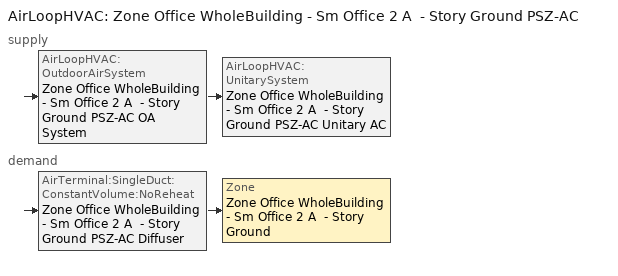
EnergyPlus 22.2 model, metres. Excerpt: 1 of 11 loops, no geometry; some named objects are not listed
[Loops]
AirLoopHVAC 'Zone Office WholeBuilding - Sm Office 2 A  - Story Ground PSZ-AC'
 supply: AirLoopHVAC:OutdoorAirSystem 'Zone Office WholeBuilding - Sm Office 2 A  - Story Ground PSZ-AC OA System' > AirLoopHVAC:UnitarySystem 'Zone Office WholeBuilding - Sm Office 2 A  - Story Ground PSZ-AC Unitary AC'
 demand: AirTerminal:SingleDuct:ConstantVolume:NoReheat 'Zone Office WholeBuilding - Sm Office 2 A  - Story Ground PSZ-AC Diffuser' > Zone 'Zone Office WholeBuilding - Sm Office 2 A  - Story Ground'
[SizingPeriod:DesignDay] Day of Month=21; Day Type=SummerDesignDay; Dry-Bulb Temperature Range Modifier Type=DefaultMultipliers; Humidity Condition Type=Wetbulb; Barometric Pressure {Pa}=100917; Wind Speed {m/s}=5; Wind Direction {deg}=320; Rain Indicator=No; Snow Indicator=No; Daylight Saving Time Indicator=No; Solar Model Indicator=ASHRAETau; Begin Environment Reset Mode=FullResetAtBeginEnvironment
Name | Month | Maximum Dry-Bulb Temperature {C} | Daily Dry-Bulb Temperature Range {deltaC} | Wetbulb or DewPoint at Maximum Dry-Bulb {C} | ASHRAE Clear Sky Optical Depth for Beam Irradiance (taub) | ASHRAE Clear Sky Optical Depth for Diffuse Irradiance (taud)
Kodiak April .4% Condns WB=>MCDB | 4 | 11.4 | 5.4 | 8 | 0.323 | 2.439
Kodiak August .4% Condns DB=>MCWB | 8 | 22.6 | 6.3 | 16 | 0.322 | 2.497
Kodiak August .4% Condns WB=>MCDB | 8 | 21.4 | 6.3 | 16.9 | 0.322 | 2.497
Kodiak December .4% Condns DB=>MCWB | 12 | 6.9 | 5.1 | 5.6 | 0.359 | 2.403
Kodiak December .4% Condns WB=>MCDB | 12 | 6.5 | 5.1 | 6.2 | 0.359 | 2.403
Kodiak February .4% Condns DB=>MCWB | 2 | 6.9 | 4.9 | 4.6 | 0.336 | 2.429
Kodiak February .4% Condns WB=>MCDB | 2 | 6.1 | 4.9 | 5.5 | 0.336 | 2.429
Kodiak January .4% Condns DB=>MCWB | 1 | 6.8 | 4.7 | 4 | 0.326 | 2.48
Kodiak January .4% Condns WB=>MCDB | 1 | 5.7 | 4.7 | 5.5 | 0.326 | 2.48
Kodiak July .4% Condns DB=>MCWB | 7 | 24.2 | 5.5 | 16.2 | 0.316 | 2.499
Kodiak July .4% Condns WB=>MCDB | 7 | 22.8 | 5.5 | 16.6 | 0.316 | 2.499
Kodiak June .4% Condns DB=>MCWB | 6 | 22.3 | 5.4 | 13.8 | 0.317 | 2.453
Kodiak June .4% Condns WB=>MCDB | 6 | 20.3 | 5.4 | 14.7 | 0.317 | 2.453
Kodiak March .4% Condns DB=>MCWB | 3 | 8.3 | 5.5 | 3.9 | 0.337 | 2.384
Kodiak March .4% Condns WB=>MCDB | 3 | 6.3 | 5.5 | 5.2 | 0.337 | 2.384
Kodiak May .4% Condns DB=>MCWB | 5 | 18.8 | 5.9 | 10.5 | 0.314 | 2.447
Kodiak May .4% Condns WB=>MCDB | 5 | 17 | 5.9 | 11.2 | 0.314 | 2.447
Kodiak November .4% Condns DB=>MCWB | 11 | 9.4 | 5.3 | 7.3 | 0.358 | 2.388
Kodiak November .4% Condns WB=>MCDB | 11 | 8.7 | 5.3 | 8.2 | 0.358 | 2.388
Kodiak October .4% Condns DB=>MCWB | 10 | 12.6 | 6.2 | 9.4 | 0.34 | 2.431
Kodiak October .4% Condns WB=>MCDB | 10 | 11.3 | 6.2 | 10.7 | 0.34 | 2.431
Kodiak September .4% Condns DB=>MCWB | 9 | 18 | 6.4 | 12.5 | 0.333 | 2.489
Kodiak September .4% Condns WB=>MCDB | 9 | 16.2 | 6.4 | 13.8 | 0.333 | 2.489
[ZoneControl:Thermostat]
Zone Office WholeBuilding - Sm Office 2 A  - Story Ground Thermostat: Zone or ZoneList=Zone Office WholeBuilding - Sm Office 2 A  - Story Ground; Control Type Schedule=Zone Office WholeBuilding - Sm Office 2 A  - Story Ground Thermostat Schedule; Control 1=Office WholeBuilding - Sm Office 2 - 90.1-2004 Thermostat; Temperature Difference Between Cutout And Setpoint {deltaC}=0
[ThermostatSetpoint:DualSetpoint]
Office WholeBuilding - Sm Office 2 - 90.1-2004 Thermostat: Heating Setpoint Temperature Schedule=OfficeSmall HTGSETP_SCH_NO_OPTIMUM; Cooling Setpoint Temperature Schedule=OfficeSmall CLGSETP_SCH_NO_OPTIMUM
[AirTerminal:SingleDuct:ConstantVolume:NoReheat]
Zone Office WholeBuilding - Sm Office 2 A  - Story Ground PSZ-AC Diffuser: Availability Schedule=Always On Discrete; Maximum Air Flow Rate {m3/s}=AutoSize
[Zone equipment]
Zone Office WholeBuilding - Sm Office 2 A  - Story Ground: Zone Office WholeBuilding - Sm Office 2 A  - Story Ground PSZ-AC Diffuser
[Sizing:Zone]
Zone Office WholeBuilding - Sm Office 2 A  - Story Ground: Zone Cooling Design Supply Air Temperature Input Method=SupplyAirTemperature; Zone Cooling Design Supply Air Temperature {C}=12.7778; Zone Cooling Design Supply Air Temperature Difference {deltaC}=11.11; Zone Heating Design Supply Air Temperature Input Method=SupplyAirTemperature; Zone Heating Design Supply Air Temperature {C}=50; Zone Heating Design Supply Air Temperature Difference {deltaC}=11.11; Zone Cooling Design Supply Air Humidity Ratio {kgWater/kgDryAir}=0.0085; Zone Heating Design Supply Air Humidity Ratio {kgWater/kgDryAir}=0.008; Design Specification Outdoor Air Object=Zone Office WholeBuilding - Sm Office 2 A  - Story Ground DSOA Space List; Cooling Design Air Flow Method=DesignDay; Cooling Design Air Flow Rate {m3/s}=0; Cooling Minimum Air Flow per Zone Floor Area {m3/s-m2}=0.000762; Cooling Minimum Air Flow {m3/s}=0; Cooling Minimum Air Flow Fraction=0; Heating Design Air Flow Method=DesignDay; Heating Design Air Flow Rate {m3/s}=0; Heating Maximum Air Flow per Zone Floor Area {m3/s-m2}=0.002032; Heating Maximum Air Flow {m3/s}=0.141576; Heating Maximum Air Flow Fraction=0.3; Account for Dedicated Outdoor Air System=No; Zone Load Sizing Method=Sensible Load Only No Latent Load; Zone Latent Cooling Design Supply Air Humidity Ratio Input Method=HumidityRatioDifference; Zone Cooling Design Supply Air Humidity Ratio Difference {kgWater/kgDryAir}=0.005; Zone Latent Heating Design Supply Air Humidity Ratio Input Method=HumidityRatioDifference; Zone Humidification Design Supply Air Humidity Ratio Difference {kgWater/kgDryAir}=0.005
[Controller:MechanicalVentilation]
Controller Mechanical Ventilation 1: Availability Schedule=Always On Discrete; Demand Controlled Ventilation=No; System Outdoor Air Method=ZoneSum; Zone or ZoneList Name 1=Zone Office WholeBuilding - Sm Office 2 A  - Story Ground; Design Specification Outdoor Air Object Name 1=Office WholeBuilding - Sm Office 2 Ventilation
[DesignSpecification:OutdoorAir]
Office WholeBuilding - Sm Office 2 Ventilation: Outdoor Air Method=Sum; Outdoor Air Flow per Person {m3/s-person}=0; Outdoor Air Flow per Zone Floor Area {m3/s-m2}=0.000508; Outdoor Air Flow per Zone {m3/s}=0; Outdoor Air Flow Air Changes per Hour {1/hr}=0
[DesignSpecification:OutdoorAir:SpaceList]
Zone Office WholeBuilding - Sm Office 2 A  - Story Ground DSOA Space List: Space Name 1=Office WholeBuilding - Sm Office 2 A  - Story Ground; Space Design Specification Outdoor Air Object Name 1=Office WholeBuilding - Sm Office 2 Ventilation
[AirLoopHVAC]
Zone Office WholeBuilding - Sm Office 2 A  - Story Ground PSZ-AC: Design Supply Air Flow Rate {m3/s}=AutoSize; Design Return Air Flow Fraction of Supply Air Flow=1
[Sizing:System]
Zone Office WholeBuilding - Sm Office 2 A  - Story Ground PSZ-AC: Type of Load to Size On=Sensible; Design Outdoor Air Flow Rate {m3/s}=Autosize; Central Heating Maximum System Air Flow Ratio=1; Preheat Design Temperature {C}=7.22222; Preheat Design Humidity Ratio {kgWater/kgDryAir}=0.008; Precool Design Temperature {C}=12.7778; Precool Design Humidity Ratio {kgWater/kgDryAir}=0.008; Central Cooling Design Supply Air Temperature {C}=12.7778; Central Heating Design Supply Air Temperature {C}=50; Type of Zone Sum to Use=Coincident; 100% Outdoor Air in Cooling=No; 100% Outdoor Air in Heating=No; Central Cooling Design Supply Air Humidity Ratio {kgWater/kgDryAir}=0.0085; Central Heating Design Supply Air Humidity Ratio {kgWater/kgDryAir}=0.008; Cooling Supply Air Flow Rate Method=DesignDay; Cooling Supply Air Flow Rate {m3/s}=0; Cooling Supply Air Flow Rate Per Floor Area {m3/s-m2}=0.00996765; Cooling Fraction of Autosized Cooling Supply Air Flow Rate=1; Cooling Supply Air Flow Rate Per Unit Cooling Capacity {m3/s-W}=3.94755e-05; Heating Supply Air Flow Rate Method=DesignDay; Heating Supply Air Flow Rate {m3/s}=0; Heating Supply Air Flow Rate Per Floor Area {m3/s-m2}=0.00996765; Heating Fraction of Autosized Heating Supply Air Flow Rate=1; Heating Fraction of Autosized Cooling Supply Air Flow Rate=1; Heating Supply Air Flow Rate Per Unit Heating Capacity {m3/s-W}=3.15882e-05; System Outdoor Air Method=ZoneSum; Zone Maximum Outdoor Air Fraction=1; Cooling Design Capacity Method=CoolingDesignCapacity; Cooling Design Capacity {W}=Autosize; Cooling Design Capacity Per Floor Area {W/m2}=234.7; Fraction of Autosized Cooling Design Capacity=1; Heating Design Capacity Method=HeatingDesignCapacity; Heating Design Capacity {W}=Autosize; Heating Design Capacity Per Floor Area {W/m2}=157; Fraction of Autosized Heating Design Capacity=1; Central Cooling Capacity Control Method=OnOff; Occupant Diversity=Autosize
[Controller:OutdoorAir]
Zone Office WholeBuilding - Sm Office 2 A  - Story Ground PSZ-AC OA System Controller: Minimum Outdoor Air Flow Rate {m3/s}=Autosize; Maximum Outdoor Air Flow Rate {m3/s}=Autosize; Economizer Control Type=NoEconomizer; Economizer Control Action Type=ModulateFlow; Economizer Maximum Limit Dry-Bulb Temperature {C}=28; Economizer Maximum Limit Enthalpy {J/kg}=64000; Lockout Type=LockoutWithCompressor; Minimum Limit Type=FixedMinimum; Minimum Outdoor Air Schedule=Always On Discrete; Maximum Fraction of Outdoor Air Schedule=ZoneOfficeWholeBuildingSmOffice2AStoryGroundPSZACmaxOASch; Mechanical Ventilation Controller=Controller Mechanical Ventilation 1; High Humidity Control=No; Control High Indoor Humidity Based on Outdoor Humidity Ratio=Yes; Heat Recovery Bypass Control Type=BypassWhenWithinEconomizerLimits
[SetpointManager:MixedAir]
Zone Office WholeBuilding - Sm Office 2 A  - Story Ground PSZ-AC Mixed Air Node OS Default SPM: Control Variable=Temperature; Setpoint Node or NodeList=Zone Office WholeBuilding - Sm Office 2 A  - Story Ground PSZ-AC Mixed Air Node
[AirLoopHVAC:UnitarySystem]
Zone Office WholeBuilding - Sm Office 2 A  - Story Ground PSZ-AC Unitary AC: Control Type=Load; Controlling Zone or Thermostat Location=Zone Office WholeBuilding - Sm Office 2 A  - Story Ground; Dehumidification Control Type=None; Availability Schedule=Outage Availability Schedule; Supply Fan=Zone Office WholeBuilding - Sm Office 2 A  - Story Ground PSZ-AC Fan; Fan Placement=DrawThrough; Supply Air Fan Operating Mode Schedule=Zone Office WholeBuilding - Sm Office 2 A  - Story Ground PSZ-AC Occ Sch; Heating Coil=Zone Office WholeBuilding - Sm Office 2 A  - Story Ground PSZ-AC Gas Htg Coil 50kBtu/hr 0.8 Thermal Eff; DX Heating Coil Sizing Ratio=1; Cooling Coil=Zone Office WholeBuilding - Sm Office 2 A  - Story Ground PSZ-AC 1spd DX AC Clg Coil 22kBtu/hr 9.7SEER; Use DOAS DX Cooling Coil=No; Minimum Supply Air Temperature {C}=2; Latent Load Control=SensibleOnlyLoadControl; Supplemental Heating Coil=Zone Office WholeBuilding - Sm Office 2 A  - Story Ground PSZ-AC No Heat; Cooling Supply Air Flow Rate {m3/s}=Autosize; Heating Supply Air Flow Rate {m3/s}=Autosize; No Load Supply Air Flow Rate {m3/s}=Autosize; Maximum Supply Air Temperature {C}=80; Maximum Outdoor Dry-Bulb Temperature for Supplemental Heater Operation {C}=21; Maximum Cycling Rate {cycles/hr}=2.5; Heat Pump Time Constant {s}=60; Fraction of On-Cycle Power Use=0.01; Heat Pump Fan Delay Time {s}=60; Ancillary On-Cycle Electric Power {W}=0; Ancillary Off-Cycle Electric Power {W}=0
[Fan:OnOff]
Zone Office WholeBuilding - Sm Office 2 A  - Story Ground PSZ-AC Fan: Availability Schedule=Always On Discrete; Fan Total Efficiency=0.53625; Pressure Rise {Pa}=622.722; Maximum Flow Rate {m3/s}=Autosize; Motor Efficiency=0.825; Motor In Airstream Fraction=1; Fan Power Ratio Function of Speed Ratio Curve=Fan On Off Power Curve; Fan Efficiency Ratio Function of Speed Ratio Curve=Fan On Off Efficiency Curve
[Coil:Heating:Fuel]
Zone Office WholeBuilding - Sm Office 2 A  - Story Ground PSZ-AC Gas Htg Coil 50kBtu/hr 0.8 Thermal Eff: Availability Schedule=Always On Discrete; Fuel Type=NaturalGas; Burner Efficiency=0.8; Nominal Capacity {W}=AutoSize; Parasitic Electric Load {W}=0; Parasitic Fuel Load {W}=0
[Coil:Cooling:DX:SingleSpeed]
Zone Office WholeBuilding - Sm Office 2 A  - Story Ground PSZ-AC 1spd DX AC Clg Coil 22kBtu/hr 9.7SEER: Availability Schedule=Always On Discrete; Gross Rated Total Cooling Capacity {W}=Autosize; Gross Rated Sensible Heat Ratio=Autosize; Gross Rated Cooling COP {W/W}=3.14722; Rated Air Flow Rate {m3/s}=Autosize; Rated Evaporator Fan Power Per Volume Flow Rate 2017 {W/(m3/s)}=773.3; Rated Evaporator Fan Power Per Volume Flow Rate 2023 {W/(m3/s)}=934.4; Total Cooling Capacity Function of Temperature Curve=CoilClgDXQRatio_fTwbToadbSI; Total Cooling Capacity Function of Flow Fraction Curve=CoilClgDXSnglQRatio_fCFMRatio; Energy Input Ratio Function of Temperature Curve=CoilClgDXEIRRatio_fTwbToadbSI; Energy Input Ratio Function of Flow Fraction Curve=CoilClgDXSnglEIRRatio_fCFMRatio; Part Load Fraction Correlation Curve=CoilClgDXEIRRatio_fQFrac; Minimum Outdoor Dry-Bulb Temperature for Compressor Operation {C}=-25; Nominal Time for Condensate Removal to Begin {s}=0; Ratio of Initial Moisture Evaporation Rate and Steady State Latent Capacity=0; Maximum Cycling Rate {cycles/hr}=0; Latent Capacity Time Constant {s}=0; Condenser Type=AirCooled; Evaporative Condenser Effectiveness=0.9; Evaporative Condenser Air Flow Rate {m3/s}=Autosize; Evaporative Condenser Pump Rated Power Consumption {W}=Autosize; Crankcase Heater Capacity {W}=0; Maximum Outdoor Dry-Bulb Temperature for Crankcase Heater Operation {C}=10; Basin Heater Capacity {W/K}=0; Basin Heater Setpoint Temperature {C}=2
[Coil:Heating:Electric]
Zone Office WholeBuilding - Sm Office 2 A  - Story Ground PSZ-AC No Heat: Availability Schedule=Always Off Discrete; Efficiency=1; Nominal Capacity {W}=0
[SetpointManager:SingleZone:Reheat]
Zone Office WholeBuilding - Sm Office 2 A  - Story Ground Setpoint Manager SZ Reheat: Control Variable=Temperature; Minimum Supply Air Temperature {C}=12.7778; Maximum Supply Air Temperature {C}=50; Control Zone=Zone Office WholeBuilding - Sm Office 2 A  - Story Ground; Setpoint Node or NodeList=Zone Office WholeBuilding - Sm Office 2 A  - Story Ground PSZ-AC Supply Outlet Node
[Schedule:Day:Interval]
OfficeSmall HTGSETP_SCH_NO_OPTIMUM Default; autogen OfficeSmall HTGSETP_SCH_NO_OPTIMUM 0_day_sch: Average, 06:00, 18.3368, 19:00, 18.3368, 24:00, 18.3368
Schedule Day 32: No, 01:00, 3.0562, 02:00, 6.11233, 03:00, 9.16845, 04:00, 12.2246, 05:00, 15.2807, 06:00, 0, 07:00, 0, 08:00, 0, 09:00, 0, 10:00, 18.3368, 11:00, 18.3368, 12:00, 18.3368, 13:00, 18.3368, 14:00, 18.3368, 15:00, 18.3368, 16:00, 18.3368, 17:00, 18.3368, 18:00, 18.3368, 19:00, 18.3368, 20:00, 18.3368, 21:00, 18.3368, 22:00, 18.3368, 23:00, 18.3368, 24:00, 18.3368
OfficeSmall HTGSETP_SCH_NO_OPTIMUM Summer Design Day: No, 24:00, 15.56
OfficeSmall HTGSETP_SCH_NO_OPTIMUM Winter Design Day: No, 24:00, 21.11
OfficeSmall CLGSETP_SCH_NO_OPTIMUM Default: Average, 04:30, 67.0076, 24:00, 67.8835
Schedule Day 18: No, 01:00, 14.8909, 02:00, 29.7814, 03:00, 44.6719, 04:00, 59.5624, 05:00, 67.0301, 06:00, 0, 07:00, 0, 08:00, 0, 09:00, 0, 10:00, 67.2546, 11:00, 67.2996, 12:00, 67.3445, 13:00, 67.3894, 14:00, 67.4343, 15:00, 67.4792, 16:00, 67.5242, 17:00, 67.5691, 18:00, 67.614, 19:00, 67.6589, 20:00, 67.7038, 21:00, 67.7487, 22:00, 67.7937, 23:00, 67.8386, 24:00, 67.8835
OfficeSmall CLGSETP_SCH_NO_OPTIMUM Summer Design Day: No, 24:00, 23.89
OfficeSmall CLGSETP_SCH_NO_OPTIMUM Winter Design Day: No, 24:00, 29.44
Schedule Day 11: No, 01:00, 0.7, 02:00, 0.7, 03:00, 0.7, 04:00, 0.7, 05:00, 0.7, 06:00, 0, 07:00, 0, 08:00, 0, 09:00, 0, 10:00, 0.7, 11:00, 0.7, 12:00, 0.7, 13:00, 0.7, 14:00, 0.7, 15:00, 0.7, 16:00, 0.7, 17:00, 0.7, 18:00, 0.7, 19:00, 0.7, 20:00, 0.7, 21:00, 0.7, 22:00, 0.7, 23:00, 0.7, 24:00, 0.7
Schedule Day 19: No, 01:00, 1, 02:00, 1, 03:00, 1, 04:00, 1, 05:00, 1, 06:00, 0, 07:00, 0, 08:00, 0, 09:00, 0, 10:00, 1, 11:00, 1, 12:00, 1, 13:00, 1, 14:00, 1, 15:00, 1, 16:00, 1, 17:00, 1, 18:00, 1, 19:00, 1, 20:00, 1, 21:00, 1, 22:00, 1, 23:00, 1, 24:00, 1
Zone Office WholeBuilding - Sm Office 2 A  - Story Ground PSZ-AC Occ Sch Default; Zone Office WholeBuilding - Sm Office 2 A  - Story Ground PSZ-AC Occ Sch Summer Design Day; Zone Office WholeBuilding - Sm Office 2 A  - Story Ground PSZ-AC Occ Sch Sunday; Zone Office WholeBuilding - Sm Office 2 A  - Story Ground PSZ-AC Occ Sch Winter Design Day: No, 24:00, 1
ZoneOfficeWholeBuildingSmOffice2AStoryGroundPSZACmaxOASchDefault: No, 24:00, 0.7
[Schedule:Week:Daily]
OfficeSmall HTGSETP_SCH_NO_OPTIMUM Week Rule - Jan1-Jan7; OfficeSmall HTGSETP_SCH_NO_OPTIMUM Week Rule - Jan15-Mar4: OfficeSmall HTGSETP_SCH_NO_OPTIMUM Default, autogen OfficeSmall HTGSETP_SCH_NO_OPTIMUM 0_day_sch, OfficeSmall HTGSETP_SCH_NO_OPTIMUM Default, OfficeSmall HTGSETP_SCH_NO_OPTIMUM Default, OfficeSmall HTGSETP_SCH_NO_OPTIMUM Default, OfficeSmall HTGSETP_SCH_NO_OPTIMUM Default, OfficeSmall HTGSETP_SCH_NO_OPTIMUM Default, OfficeSmall HTGSETP_SCH_NO_OPTIMUM Default, OfficeSmall HTGSETP_SCH_NO_OPTIMUM Summer Design Day, OfficeSmall HTGSETP_SCH_NO_OPTIMUM Winter Design Day, OfficeSmall HTGSETP_SCH_NO_OPTIMUM Default, OfficeSmall HTGSETP_SCH_NO_OPTIMUM Default
OfficeSmall HTGSETP_SCH_NO_OPTIMUM Week Rule - Jan8-Jan14: OfficeSmall HTGSETP_SCH_NO_OPTIMUM Default, Schedule Day 32, OfficeSmall HTGSETP_SCH_NO_OPTIMUM Default, OfficeSmall HTGSETP_SCH_NO_OPTIMUM Default, OfficeSmall HTGSETP_SCH_NO_OPTIMUM Default, OfficeSmall HTGSETP_SCH_NO_OPTIMUM Default, OfficeSmall HTGSETP_SCH_NO_OPTIMUM Default, OfficeSmall HTGSETP_SCH_NO_OPTIMUM Default, OfficeSmall HTGSETP_SCH_NO_OPTIMUM Summer Design Day, OfficeSmall HTGSETP_SCH_NO_OPTIMUM Winter Design Day, OfficeSmall HTGSETP_SCH_NO_OPTIMUM Default, OfficeSmall HTGSETP_SCH_NO_OPTIMUM Default
OfficeSmall HTGSETP_SCH_NO_OPTIMUM Week Rule - Mar5-Dec31: autogen OfficeSmall HTGSETP_SCH_NO_OPTIMUM 0_day_sch, OfficeSmall HTGSETP_SCH_NO_OPTIMUM Default, OfficeSmall HTGSETP_SCH_NO_OPTIMUM Default, OfficeSmall HTGSETP_SCH_NO_OPTIMUM Default, OfficeSmall HTGSETP_SCH_NO_OPTIMUM Default, OfficeSmall HTGSETP_SCH_NO_OPTIMUM Default, OfficeSmall HTGSETP_SCH_NO_OPTIMUM Default, OfficeSmall HTGSETP_SCH_NO_OPTIMUM Default, OfficeSmall HTGSETP_SCH_NO_OPTIMUM Summer Design Day, OfficeSmall HTGSETP_SCH_NO_OPTIMUM Winter Design Day, OfficeSmall HTGSETP_SCH_NO_OPTIMUM Default, OfficeSmall HTGSETP_SCH_NO_OPTIMUM Default
OfficeSmall CLGSETP_SCH_NO_OPTIMUM Week Rule - Jan1-Jan7; OfficeSmall CLGSETP_SCH_NO_OPTIMUM Week Rule - Jan15-Dec31: OfficeSmall CLGSETP_SCH_NO_OPTIMUM Default, OfficeSmall CLGSETP_SCH_NO_OPTIMUM Default, OfficeSmall CLGSETP_SCH_NO_OPTIMUM Default, OfficeSmall CLGSETP_SCH_NO_OPTIMUM Default, OfficeSmall CLGSETP_SCH_NO_OPTIMUM Default, OfficeSmall CLGSETP_SCH_NO_OPTIMUM Default, OfficeSmall CLGSETP_SCH_NO_OPTIMUM Default, OfficeSmall CLGSETP_SCH_NO_OPTIMUM Default, OfficeSmall CLGSETP_SCH_NO_OPTIMUM Summer Design Day, OfficeSmall CLGSETP_SCH_NO_OPTIMUM Winter Design Day, OfficeSmall CLGSETP_SCH_NO_OPTIMUM Default, OfficeSmall CLGSETP_SCH_NO_OPTIMUM Default
OfficeSmall CLGSETP_SCH_NO_OPTIMUM Week Rule - Jan8-Jan14: OfficeSmall CLGSETP_SCH_NO_OPTIMUM Default, Schedule Day 18, OfficeSmall CLGSETP_SCH_NO_OPTIMUM Default, OfficeSmall CLGSETP_SCH_NO_OPTIMUM Default, OfficeSmall CLGSETP_SCH_NO_OPTIMUM Default, OfficeSmall CLGSETP_SCH_NO_OPTIMUM Default, OfficeSmall CLGSETP_SCH_NO_OPTIMUM Default, OfficeSmall CLGSETP_SCH_NO_OPTIMUM Default, OfficeSmall CLGSETP_SCH_NO_OPTIMUM Summer Design Day, OfficeSmall CLGSETP_SCH_NO_OPTIMUM Winter Design Day, OfficeSmall CLGSETP_SCH_NO_OPTIMUM Default, OfficeSmall CLGSETP_SCH_NO_OPTIMUM Default
Zone Office WholeBuilding - Sm Office 2 A  - Story Ground PSZ-AC Occ Sch Week Rule - Jan1-Jan7; Zone Office WholeBuilding - Sm Office 2 A  - Story Ground PSZ-AC Occ Sch Week Rule - Jan15-Dec31: Zone Office WholeBuilding - Sm Office 2 A  - Story Ground PSZ-AC Occ Sch Sunday, Zone Office WholeBuilding - Sm Office 2 A  - Story Ground PSZ-AC Occ Sch Sunday, Zone Office WholeBuilding - Sm Office 2 A  - Story Ground PSZ-AC Occ Sch Sunday, Zone Office WholeBuilding - Sm Office 2 A  - Story Ground PSZ-AC Occ Sch Sunday, Zone Office WholeBuilding - Sm Office 2 A  - Story Ground PSZ-AC Occ Sch Default, Zone Office WholeBuilding - Sm Office 2 A  - Story Ground PSZ-AC Occ Sch Sunday, Zone Office WholeBuilding - Sm Office 2 A  - Story Ground PSZ-AC Occ Sch Sunday, Zone Office WholeBuilding - Sm Office 2 A  - Story Ground PSZ-AC Occ Sch Default, Zone Office WholeBuilding - Sm Office 2 A  - Story Ground PSZ-AC Occ Sch Summer Design Day, Zone Office WholeBuilding - Sm Office 2 A  - Story Ground PSZ-AC Occ Sch Winter Design Day, Zone Office WholeBuilding - Sm Office 2 A  - Story Ground PSZ-AC Occ Sch Default, Zone Office WholeBuilding - Sm Office 2 A  - Story Ground PSZ-AC Occ Sch Default
Zone Office WholeBuilding - Sm Office 2 A  - Story Ground PSZ-AC Occ Sch Week Rule - Jan8-Jan14: Zone Office WholeBuilding - Sm Office 2 A  - Story Ground PSZ-AC Occ Sch Sunday, Schedule Day 19, Zone Office WholeBuilding - Sm Office 2 A  - Story Ground PSZ-AC Occ Sch Sunday, Zone Office WholeBuilding - Sm Office 2 A  - Story Ground PSZ-AC Occ Sch Sunday, Zone Office WholeBuilding - Sm Office 2 A  - Story Ground PSZ-AC Occ Sch Default, Zone Office WholeBuilding - Sm Office 2 A  - Story Ground PSZ-AC Occ Sch Sunday, Zone Office WholeBuilding - Sm Office 2 A  - Story Ground PSZ-AC Occ Sch Sunday, Zone Office WholeBuilding - Sm Office 2 A  - Story Ground PSZ-AC Occ Sch Default, Zone Office WholeBuilding - Sm Office 2 A  - Story Ground PSZ-AC Occ Sch Summer Design Day, Zone Office WholeBuilding - Sm Office 2 A  - Story Ground PSZ-AC Occ Sch Winter Design Day, Zone Office WholeBuilding - Sm Office 2 A  - Story Ground PSZ-AC Occ Sch Default, Zone Office WholeBuilding - Sm Office 2 A  - Story Ground PSZ-AC Occ Sch Default
ZoneOfficeWholeBuildingSmOffice2AStoryGroundPSZACmaxOASch Week Rule - Jan1-Jan7; ZoneOfficeWholeBuildingSmOffice2AStoryGroundPSZACmaxOASch Week Rule - Jan15-Dec31: ZoneOfficeWholeBuildingSmOffice2AStoryGroundPSZACmaxOASchDefault, ZoneOfficeWholeBuildingSmOffice2AStoryGroundPSZACmaxOASchDefault, ZoneOfficeWholeBuildingSmOffice2AStoryGroundPSZACmaxOASchDefault, ZoneOfficeWholeBuildingSmOffice2AStoryGroundPSZACmaxOASchDefault, ZoneOfficeWholeBuildingSmOffice2AStoryGroundPSZACmaxOASchDefault, ZoneOfficeWholeBuildingSmOffice2AStoryGroundPSZACmaxOASchDefault, ZoneOfficeWholeBuildingSmOffice2AStoryGroundPSZACmaxOASchDefault, ZoneOfficeWholeBuildingSmOffice2AStoryGroundPSZACmaxOASchDefault, ZoneOfficeWholeBuildingSmOffice2AStoryGroundPSZACmaxOASchDefault, ZoneOfficeWholeBuildingSmOffice2AStoryGroundPSZACmaxOASchDefault, ZoneOfficeWholeBuildingSmOffice2AStoryGroundPSZACmaxOASchDefault, ZoneOfficeWholeBuildingSmOffice2AStoryGroundPSZACmaxOASchDefault
ZoneOfficeWholeBuildingSmOffice2AStoryGroundPSZACmaxOASch Week Rule - Jan8-Jan14: ZoneOfficeWholeBuildingSmOffice2AStoryGroundPSZACmaxOASchDefault, Schedule Day 11, ZoneOfficeWholeBuildingSmOffice2AStoryGroundPSZACmaxOASchDefault, ZoneOfficeWholeBuildingSmOffice2AStoryGroundPSZACmaxOASchDefault, ZoneOfficeWholeBuildingSmOffice2AStoryGroundPSZACmaxOASchDefault, ZoneOfficeWholeBuildingSmOffice2AStoryGroundPSZACmaxOASchDefault, ZoneOfficeWholeBuildingSmOffice2AStoryGroundPSZACmaxOASchDefault, ZoneOfficeWholeBuildingSmOffice2AStoryGroundPSZACmaxOASchDefault, ZoneOfficeWholeBuildingSmOffice2AStoryGroundPSZACmaxOASchDefault, ZoneOfficeWholeBuildingSmOffice2AStoryGroundPSZACmaxOASchDefault, ZoneOfficeWholeBuildingSmOffice2AStoryGroundPSZACmaxOASchDefault, ZoneOfficeWholeBuildingSmOffice2AStoryGroundPSZACmaxOASchDefault
[Schedule:Year]
OfficeSmall HTGSETP_SCH_NO_OPTIMUM: OfficeSmall HTGSETP_SCH_NO_OPTIMUM Week Rule - Jan1-Jan7, 1, 1, 1, 7, OfficeSmall HTGSETP_SCH_NO_OPTIMUM Week Rule - Jan8-Jan14, 1, 8, 1, 14, OfficeSmall HTGSETP_SCH_NO_OPTIMUM Week Rule - Jan15-Mar4, 1, 15, 3, 4, OfficeSmall HTGSETP_SCH_NO_OPTIMUM Week Rule - Mar5-Dec31, 3, 5, 12, 31
OfficeSmall CLGSETP_SCH_NO_OPTIMUM: OfficeSmall CLGSETP_SCH_NO_OPTIMUM Week Rule - Jan1-Jan7, 1, 1, 1, 7, OfficeSmall CLGSETP_SCH_NO_OPTIMUM Week Rule - Jan8-Jan14, 1, 8, 1, 14, OfficeSmall CLGSETP_SCH_NO_OPTIMUM Week Rule - Jan15-Dec31, 1, 15, 12, 31
Zone Office WholeBuilding - Sm Office 2 A  - Story Ground PSZ-AC Occ Sch: Zone Office WholeBuilding - Sm Office 2 A  - Story Ground PSZ-AC Occ Sch Week Rule - Jan1-Jan7, 1, 1, 1, 7, Zone Office WholeBuilding - Sm Office 2 A  - Story Ground PSZ-AC Occ Sch Week Rule - Jan8-Jan14, 1, 8, 1, 14, Zone Office WholeBuilding - Sm Office 2 A  - Story Ground PSZ-AC Occ Sch Week Rule - Jan15-Dec31, 1, 15, 12, 31
ZoneOfficeWholeBuildingSmOffice2AStoryGroundPSZACmaxOASch: ZoneOfficeWholeBuildingSmOffice2AStoryGroundPSZACmaxOASch Week Rule - Jan1-Jan7, 1, 1, 1, 7, ZoneOfficeWholeBuildingSmOffice2AStoryGroundPSZACmaxOASch Week Rule - Jan8-Jan14, 1, 8, 1, 14, ZoneOfficeWholeBuildingSmOffice2AStoryGroundPSZACmaxOASch Week Rule - Jan15-Dec31, 1, 15, 12, 31
[Schedule:Compact]
Zone Office WholeBuilding - Sm Office 2 A  - Story Ground Thermostat Schedule: Through: 12/31, For: AllDays, Until: 24:00, 4
Outage Availability Schedule: Through: 01/01, For: AllDays, Until: 24:00, 1, Through: 01/02, For: AllDays, Until: 24:00, 1, Through: 01/03, For: AllDays, Until: 24:00, 1, Through: 01/04, For: AllDays, Until: 24:00, 1, Through: 01/05, For: AllDays, Until: 24:00, 1, Through: 01/06, For: AllDays, Until: 24:00, 1, Through: 01/07, For: AllDays, Until: 24:00, 1, Through: 01/08, For: AllDays, Until: 24:00, 1, Through: 01/09, For: AllDays, Until: 05:00, 1, Until: 10:00, 0, Until: 24:00, 1, Through: 01/10, For: AllDays, Until: 24:00, 1, Through: 01/11, For: AllDays, Until: 24:00, 1, Through: 01/12, For: AllDays, Until: 24:00, 1, Through: 01/13, For: AllDays, Until: 24:00, 1, Through: 01/14, For: AllDays, Until: 24:00, 1, Through: 01/15, For: AllDays, Until: 24:00, 1, Through: 01/16, For: AllDays, Until: 24:00, 1, Through: 01/17, For: AllDays, Until: 24:00, 1, Through: 01/18, For: AllDays, Until: 24:00, 1, Through: 01/19, For: AllDays, Until: 24:00, 1, Through: 01/20, For: AllDays, Until: 24:00, 1, Through: 01/21, For: AllDays, Until: 24:00, 1, Through: 01/22, For: AllDays, Until: 24:00, 1, Through: 01/23, For: AllDays, Until: 24:00, 1, Through: 01/24, For: AllDays, Until: 24:00, 1, Through: 01/25, For: AllDays, Until: 24:00, 1, Through: 01/26, For: AllDays, Until: 24:00, 1, Through: 01/27, For: AllDays, Until: 24:00, 1, Through: 01/28, For: AllDays, Until: 24:00, 1, Through: 01/29, For: AllDays, Until: 24:00, 1, Through: 01/30, For: AllDays, Until: 24:00, 1, Through: 01/31, For: AllDays, Until: 24:00, 1, Through: 02/01, For: AllDays, Until: 24:00, 1, Through: 02/02, For: AllDays, Until: 24:00, 1, Through: 02/03, For: AllDays, Until: 24:00, 1, Through: 02/04, For: AllDays, Until: 24:00, 1, Through: 02/05, For: AllDays, Until: 24:00, 1, Through: 02/06, For: AllDays, Until: 24:00, 1, Through: 02/07, For: AllDays, Until: 24:00, 1, Through: 02/08, For: AllDays, Until: 24:00, 1, Through: 02/09, For: AllDays, Until: 24:00, 1, Through: 02/10, For: AllDays, Until: 24:00, 1, Through: 02/11, For: AllDays, Until: 24:00, 1, Through: 02/12, For: AllDays, Until: 24:00, 1, Through: 02/13, For: AllDays, Until: 24:00, 1, Through: 02/14, For: AllDays, Until: 24:00, 1, Through: 02/15, For: AllDays, Until: 24:00, 1, Through: 02/16, For: AllDays, Until: 24:00, 1, Through: 02/17, For: AllDays, Until: 24:00, 1, Through: 02/18, For: AllDays, Until: 24:00, 1, Through: 02/19, For: AllDays, Until: 24:00, 1, Through: 02/20, For: AllDays, Until: 24:00, 1, Through: 02/21, For: AllDays, Until: 24:00, 1, Through: 02/22, For: AllDays, Until: 24:00, 1, Through: 02/23, For: AllDays, Until: 24:00, 1, Through: 02/24, For: AllDays, Until: 24:00, 1, Through: 02/25, For: AllDays, Until: 24:00, 1, Through: 02/26, For: AllDays, Until: 24:00, 1, Through: 02/27, For: AllDays, Until: 24:00, 1, Through: 02/28, For: AllDays, Until: 24:00, 1, Through: 03/01, For: AllDays, Until: 24:00, 1, Through: 03/02, For: AllDays, Until: 24:00, 1, Through: 03/03, For: AllDays, Until: 24:00, 1, Through: 03/04, For: AllDays, Until: 24:00, 1, Through: 03/05, For: AllDays, Until: 24:00, 1, Through: 03/06, For: AllDays, Until: 24:00, 1, Through: 03/07, For: AllDays, Until: 24:00, 1, Through: 03/08, For: AllDays, Until: 24:00, 1, Through: 03/09, For: AllDays, Until: 24:00, 1, Through: 03/10, For: AllDays, Until: 24:00, 1, Through: 03/11, For: AllDays, Until: 24:00, 1, Through: 03/12, For: AllDays, Until: 24:00, 1, Through: 03/13, For: AllDays, Until: 24:00, 1, Through: 03/14, For: AllDays, Until: 24:00, 1, Through: 03/15, For: AllDays, Until: 24:00, 1, Through: 03/16, For: AllDays, Until: 24:00, 1, Through: 03/17, For: AllDays, Until: 24:00, 1, Through: 03/18, For: AllDays, Until: 24:00, 1, Through: 03/19, For: AllDays, Until: 24:00, 1, Through: 03/20, For: AllDays, Until: 24:00, 1, Through: 03/21, For: AllDays, Until: 24:00, 1, Through: 03/22, For: AllDays, Until: 24:00, 1, Through: 03/23, For: AllDays, Until: 24:00, 1, Through: 03/24, For: AllDays, Until: 24:00, 1, Through: 03/25, For: AllDays, Until: 24:00, 1, Through: 03/26, For: AllDays, Until: 24:00, 1, Through: 03/27, For: AllDays, Until: 24:00, 1, Through: 03/28, For: AllDays, Until: 24:00, 1, Through: 03/29, For: AllDays, Until: 24:00, 1, Through: 03/30, For: AllDays, Until: 24:00, 1, Through: 03/31, For: AllDays, Until: 24:00, 1, Through: 04/01, For: AllDays, Until: 24:00, 1, Through: 04/02, For: AllDays, Until: 24:00, 1, Through: 04/03, For: AllDays, Until: 24:00, 1, Through: 04/04, For: AllDays, Until: 24:00, 1, Through: 04/05, For: AllDays, Until: 24:00, 1, Through: 04/06, For: AllDays, Until: 24:00, 1, Through: 04/07, For: AllDays, Until: 24:00, 1, Through: 04/08, For: AllDays, Until: 24:00, 1, Through: 04/09, For: AllDays, Until: 24:00, 1, Through: 04/10, For: AllDays, Until: 24:00, 1, Through: 04/11, For: AllDays, Until: 24:00, 1, Through: 04/12, For: AllDays, Until: 24:00, 1, Through: 04/13, For: AllDays, Until: 24:00, 1, Through: 04/14, For: AllDays, Until: 24:00, 1, Through: 04/15, For: AllDays, Until: 24:00, 1, Through: 04/16, For: AllDays, Until: 24:00, 1, Through: 04/17, For: AllDays, Until: 24:00, 1, Through: 04/18, For: AllDays, Until: 24:00, 1, Through: 04/19, For: AllDays, Until: 24:00, 1, Through: 04/20, For: AllDays, Until: 24:00, 1, Through: 04/21, For: AllDays, Until: 24:00, 1, Through: 04/22, For: AllDays, Until: 24:00, 1, Through: 04/23, For: AllDays, Until: 24:00, 1, Through: 04/24, For: AllDays, Until: 24:00, 1, Through: 04/25, For: AllDays, Until: 24:00, 1, Through: 04/26, For: AllDays, Until: 24:00, 1, Through: 04/27, For: AllDays, Until: 24:00, 1, Through: 04/28, For: AllDays, Until: 24:00, 1, Through: 04/29, For: AllDays, Until: 24:00, 1, Through: 04/30, For: AllDays, Until: 24:00, 1, Through: 05/01, For: AllDays, Until: 24:00, 1, Through: 05/02, For: AllDays, Until: 24:00, 1, Through: 05/03, For: AllDays, Until: 24:00, 1, Through: 05/04, For: AllDays, Until: 24:00, 1, Through: 05/05, For: AllDays, Until: 24:00, 1, Through: 05/06, For: AllDays, Until: 24:00, 1, Through: 05/07, For: AllDays, Until: 24:00, 1, Through: 05/08, For: AllDays, Until: 24:00, 1, Through: 05/09, For: AllDays, Until: 24:00, 1, Through: 05/10, For: AllDays, Until: 24:00, 1, Through: 05/11, For: AllDays, Until: 24:00, 1, Through: 05/12, For: AllDays, Until: 24:00, 1, Through: 05/13, For: AllDays, Until: 24:00, 1, Through: 05/14, For: AllDays, Until: 24:00, 1, Through: 05/15, For: AllDays, Until: 24:00, 1, Through: 05/16, For: AllDays, Until: 24:00, 1, Through: 05/17, For: AllDays, Until: 24:00, 1, Through: 05/18, For: AllDays, Until: 24:00, 1, Through: 05/19, For: AllDays, Until: 24:00, 1, Through: 05/20, For: AllDays, Until: 24:00, 1, Through: 05/21, For: AllDays, Until: 24:00, 1, Through: 05/22, For: AllDays, Until: 24:00, 1, Through: 05/23, For: AllDays, Until: 24:00, 1, Through: 05/24, For: AllDays, Until: 24:00, 1, Through: 05/25, For: AllDays, Until: 24:00, 1, Through: 05/26, For: AllDays, Until: 24:00, 1, Through: 05/27, For: AllDays, Until: 24:00, 1, Through: 05/28, For: AllDays, Until: 24:00, 1, Through: 05/29, For: AllDays, Until: 24:00, 1, Through: 05/30, For: AllDays, Until: 24:00, 1, Through: 05/31, For: AllDays, Until: 24:00, 1, Through: 06/01, For: AllDays, Until: 24:00, 1, Through: 06/02, For: AllDays, Until: 24:00, 1, Through: 06/03, For: AllDays, Until: 24:00, 1, Through: 06/04, For: AllDays, Until: 24:00, 1, Through: 06/05, For: AllDays, Until: 24:00, 1, Through: 06/06, For: AllDays, Until: 24:00, 1, Through: 06/07, For: AllDays, Until: 24:00, 1, Through: 06/08, For: AllDays, Until: 24:00, 1, Through: 06/09, For: AllDays, Until: 24:00, 1, Through: 06/10, For: AllDays, Until: 24:00, 1, Through: 06/11, For: AllDays, Until: 24:00, 1, Through: 06/12, For: AllDays, Until: 24:00, 1, Through: 06/13, For: AllDays, Until: 24:00, 1, Through: 06/14, For: AllDays, Until: 24:00, 1, Through: 06/15, For: AllDays, Until: 24:00, 1, Through: 06/16, For: AllDays, Until: 24:00, 1, Through: 06/17, For: AllDays, Until: 24:00, 1, Through: 06/18, For: AllDays, Until: 24:00, 1, Through: 06/19, For: AllDays, Until: 24:00, 1, Through: 06/20, For: AllDays, Until: 24:00, 1, Through: 06/21, For: AllDays, Until: 24:00, 1, Through: 06/22, For: AllDays, Until: 24:00, 1, Through: 06/23, For: AllDays, Until: 24:00, 1, Through: 06/24, For: AllDays, Until: 24:00, 1, Through: 06/25, For: AllDays, Until: 24:00, 1, Through: 06/26, For: AllDays, Until: 24:00, 1, Through: 06/27, For: AllDays, Until: 24:00, 1, Through: 06/28, For: AllDays, Until: 24:00, 1, Through: 06/29, For: AllDays, Until: 24:00, 1, Through: 06/30, For: AllDays, Until: 24:00, 1, Through: 07/01, For: AllDays, Until: 24:00, 1, Through: 07/02, For: AllDays, Until: 24:00, 1, Through: 07/03, For: AllDays, Until: 24:00, 1, Through: 07/04, For: AllDays, Until: 24:00, 1, Through: 07/05, For: AllDays, Until: 24:00, 1, Through: 07/06, For: AllDays, Until: 24:00, 1, Through: 07/07, For: AllDays, Until: 24:00, 1, Through: 07/08, For: AllDays, Until: 24:00, 1, Through: 07/09, For: AllDays, Until: 24:00, 1, Through: 07/10, For: AllDays, Until: 24:00, 1, Through: 07/11, For: AllDays, Until: 24:00, 1, Through: 07/12, For: AllDays, Until: 24:00, 1, Through: 07/13, For: AllDays, Until: 24:00, 1, Through: 07/14, For: AllDays, Until: 24:00, 1, Through: 07/15, For: AllDays, Until: 24:00, 1, Through: 07/16, For: AllDays, Until: 24:00, 1, Through: 07/17, For: AllDays, Until: 24:00, 1, Through: 07/18, For: AllDays, Until: 24:00, 1, Through: 07/19, For: AllDays, Until: 24:00, 1, Through: 07/20, For: AllDays, Until: 24:00, 1, Through: 07/21, For: AllDays, Until: 24:00, 1, Through: 07/22, For: AllDays, Until: 24:00, 1, Through: 07/23, For: AllDays, Until: 24:00, 1, Through: 07/24, For: AllDays, Until: 24:00, 1, Through: 07/25, For: AllDays, Until: 24:00, 1, Through: 07/26, For: AllDays, Until: 24:00, 1, Through: 07/27, For: AllDays, Until: 24:00, 1, Through: 07/28, For: AllDays, Until: 24:00, 1, Through: 07/29, For: AllDays, Until: 24:00, 1, Through: 07/30, For: AllDays, Until: 24:00, 1, Through: 07/31, For: AllDays, Until: 24:00, 1, Through: 08/01, For: AllDays, Until: 24:00, 1, Through: 08/02, For: AllDays, Until: 24:00, 1, Through: 08/03, For: AllDays, Until: 24:00, 1, Through: 08/04, For: AllDays, Until: 24:00, 1, Through: 08/05, For: AllDays, Until: 24:00, 1, Through: 08/06, For: AllDays, Until: 24:00, 1, Through: 08/07, For: AllDays, Until: 24:00, 1, Through: 08/08, For: AllDays, Until: 24:00, 1, Through: 08/09, For: AllDays, Until: 24:00, 1, Through: 08/10, For: AllDays, Until: 24:00, 1, Through: 08/11, For: AllDays, Until: 24:00, 1, Through: 08/12, For: AllDays, Until: 24:00, 1, Through: 08/13, For: AllDays, Until: 24:00, 1, Through: 08/14, For: AllDays, Until: 24:00, 1, Through: 08/15, For: AllDays, Until: 24:00, 1, Through: 08/16, For: AllDays, Until: 24:00, 1, Through: 08/17, For: AllDays, Until: 24:00, 1, Through: 08/18, For: AllDays, Until: 24:00, 1, Through: 08/19, For: AllDays, Until: 24:00, 1, Through: 08/20, For: AllDays, Until: 24:00, 1, Through: 08/21, For: AllDays, Until: 24:00, 1, Through: 08/22, For: AllDays, Until: 24:00, 1, Through: 08/23, For: AllDays, Until: 24:00, 1, Through: 08/24, For: AllDays, Until: 24:00, 1, Through: 08/25, For: AllDays, Until: 24:00, 1, Through: 08/26, For: AllDays, Until: 24:00, 1, Through: 08/27, For: AllDays, Until: 24:00, 1, Through: 08/28, For: AllDays, Until: 24:00, 1, Through: 08/29, For: AllDays, Until: 24:00, 1, Through: 08/30, For: AllDays, Until: 24:00, 1, Through: 08/31, For: AllDays, Until: 24:00, 1, Through: 09/01, For: AllDays, Until: 24:00, 1, Through: 09/02, For: AllDays, Until: 24:00, 1, Through: 09/03, For: AllDays, Until: 24:00, 1, Through: 09/04, For: AllDays, Until: 24:00, 1, Through: 09/05, For: AllDays, Until: 24:00, 1, Through: 09/06, For: AllDays, Until: 24:00, 1, Through: 09/07, For: AllDays, Until: 24:00, 1, Through: 09/08, For: AllDays, Until: 24:00, 1, Through: 09/09, For: AllDays, Until: 24:00, 1, Through: 09/10, For: AllDays, Until: 24:00, 1, Through: 09/11, For: AllDays, Until: 24:00, 1, Through: 09/12, For: AllDays, Until: 24:00, 1, Through: 09/13, For: AllDays, Until: 24:00, 1, Through: 09/14, For: AllDays, Until: 24:00, 1, Through: 09/15, For: AllDays, Until: 24:00, 1, Through: 09/16, For: AllDays, Until: 24:00, 1, Through: 09/17, For: AllDays, Until: 24:00, 1, Through: 09/18, For: AllDays, Until: 24:00, 1, Through: 09/19, For: AllDays, Until: 24:00, 1, Through: 09/20, For: AllDays, Until: 24:00, 1, Through: 09/21, For: AllDays, Until: 24:00, 1, Through: 09/22, For: AllDays, Until: 24:00, 1, Through: 09/23, For: AllDays, Until: 24:00, 1, Through: 09/24, For: AllDays, Until: 24:00, 1, Through: 09/25, For: AllDays, Until: 24:00, 1, Through: 09/26, For: AllDays, Until: 24:00, 1, Through: 09/27, For: AllDays, Until: 24:00, 1, Through: 09/28, For: AllDays, Until: 24:00, 1, Through: 09/29, For: AllDays, Until: 24:00, 1, Through: 09/30, For: AllDays, Until: 24:00, 1, Through: 10/01, For: AllDays, Until: 24:00, 1, Through: 10/02, For: AllDays, Until: 24:00, 1, Through: 10/03, For: AllDays, Until: 24:00, 1, Through: 10/04, For: AllDays, Until: 24:00, 1, Through: 10/05, For: AllDays, Until: 24:00, 1, Through: 10/06, For: AllDays, Until: 24:00, 1, Through: 10/07, For: AllDays, Until: 24:00, 1, Through: 10/08, For: AllDays, Until: 24:00, 1, Through: 10/09, For: AllDays, Until: 24:00, 1, Through: 10/10, For: AllDays, Until: 24:00, 1, Through: 10/11, For: AllDays, Until: 24:00, 1, Through: 10/12, For: AllDays, Until: 24:00, 1, Through: 10/13, For: AllDays, Until: 24:00, 1, Through: 10/14, For: AllDays, Until: 24:00, 1, Through: 10/15, For: AllDays, Until: 24:00, 1, Through: 10/16, For: AllDays, Until: 24:00, 1, Through: 10/17, For: AllDays, Until: 24:00, 1, Through: 10/18, For: AllDays, Until: 24:00, 1, Through: 10/19, For: AllDays, Until: 24:00, 1, Through: 10/20, For: AllDays, Until: 24:00, 1, Through: 10/21, For: AllDays, Until: 24:00, 1, Through: 10/22, For: AllDays, Until: 24:00, 1, Through: 10/23, For: AllDays, Until: 24:00, 1, Through: 10/24, For: AllDays, Until: 24:00, 1, Through: 10/25, For: AllDays, Until: 24:00, 1, Through: 10/26, For: AllDays, Until: 24:00, 1, Through: 10/27, For: AllDays, Until: 24:00, 1, Through: 10/28, For: AllDays, Until: 24:00, 1, Through: 10/29, For: AllDays, Until: 24:00, 1, Through: 10/30, For: AllDays, Until: 24:00, 1, Through: 10/31, For: AllDays, Until: 24:00, 1, Through: 11/01, For: AllDays, Until: 24:00, 1, Through: 11/02, For: AllDays, Until: 24:00, 1, Through: 11/03, For: AllDays, Until: 24:00, 1, Through: 11/04, For: AllDays, Until: 24:00, 1, Through: 11/05, For: AllDays, Until: 24:00, 1, Through: 11/06, For: AllDays, Until: 24:00, 1, Through: 11/07, For: AllDays, Until: 24:00, 1, Through: 11/08, For: AllDays, Until: 24:00, 1, Through: 11/09, For: AllDays, Until: 24:00, 1, Through: 11/10, For: AllDays, Until: 24:00, 1, Through: 11/11, For: AllDays, Until: 24:00, 1, Through: 11/12, For: AllDays, Until: 24:00, 1, Through: 11/13, For: AllDays, Until: 24:00, 1, Through: 11/14, For: AllDays, Until: 24:00, 1, Through: 11/15, For: AllDays, Until: 24:00, 1, Through: 11/16, For: AllDays, Until: 24:00, 1, Through: 11/17, For: AllDays, Until: 24:00, 1, Through: 11/18, For: AllDays, Until: 24:00, 1, Through: 11/19, For: AllDays, Until: 24:00, 1, Through: 11/20, For: AllDays, Until: 24:00, 1, Through: 11/21, For: AllDays, Until: 24:00, 1, Through: 11/22, For: AllDays, Until: 24:00, 1, Through: 11/23, For: AllDays, Until: 24:00, 1, Through: 11/24, For: AllDays, Until: 24:00, 1, Through: 11/25, For: AllDays, Until: 24:00, 1, Through: 11/26, For: AllDays, Until: 24:00, 1, Through: 11/27, For: AllDays, Until: 24:00, 1, Through: 11/28, For: AllDays, Until: 24:00, 1, Through: 11/29, For: AllDays, Until: 24:00, 1, Through: 11/30, For: AllDays, Until: 24:00, 1, Through: 12/01, For: AllDays, Until: 24:00, 1, Through: 12/02, For: AllDays, Until: 24:00, 1, Through: 12/03, For: AllDays, Until: 24:00, 1, Through: 12/04, For: AllDays, Until: 24:00, 1, Through: 12/05, For: AllDays, Until: 24:00, 1, Through: 12/06, For: AllDays, Until: 24:00, 1, Through: 12/07, For: AllDays, Until: 24:00, 1, Through: 12/08, For: AllDays, Until: 24:00, 1, Through: 12/09, For: AllDays, Until: 24:00, 1, Through: 12/10, For: AllDays, Until: 24:00, 1, Through: 12/11, For: AllDays, Until: 24:00, 1, Through: 12/12, For: AllDays, Until: 24:00, 1, Through: 12/13, For: AllDays, Until: 24:00, 1, Through: 12/14, For: AllDays, Until: 24:00, 1, Through: 12/15, For: AllDays, Until: 24:00, 1, Through: 12/16, For: AllDays, Until: 24:00, 1, Through: 12/17, For: AllDays, Until: 24:00, 1, Through: 12/18, For: AllDays, Until: 24:00, 1, Through: 12/19, For: AllDays, Until: 24:00, 1, Through: 12/20, For: AllDays, Until: 24:00, 1, Through: 12/21, For: AllDays, Until: 24:00, 1, Through: 12/22, For: AllDays, Until: 24:00, 1, Through: 12/23, For: AllDays, Until: 24:00, 1, Through: 12/24, For: AllDays, Until: 24:00, 1, Through: 12/25, For: AllDays, Until: 24:00, 1, Through: 12/26, For: AllDays, Until: 24:00, 1, Through: 12/27, For: AllDays, Until: 24:00, 1, Through: 12/28, For: AllDays, Until: 24:00, 1, Through: 12/29, For: AllDays, Until: 24:00, 1, Through: 12/30, For: AllDays, Until: 24:00, 1, Through: 12/31, For: AllDays, Until: 24:00, 1
[Schedule:Constant]
Name | Hourly Value
Always On Discrete | 1
Always Off Discrete | 0
[Curve:Exponent]
Fan On Off Power Curve: Coefficient1 Constant=1; Coefficient2 Constant=0; Coefficient3 Constant=0; Minimum Value of x {BasedOnField A2}=0; Maximum Value of x {BasedOnField A2}=1
[Curve:Cubic] Maximum Value of x {BasedOnField A2}=1
Name | Coefficient1 Constant | Coefficient2 x | Coefficient3 x**2 | Coefficient4 x**3 | Minimum Value of x {BasedOnField A2}
Fan On Off Efficiency Curve | 1 | 0 | 0 | 0 | 0
CoilClgDXEIRRatio_fQFrac | 0 | 5.1091 | -8.5515 | 4.4744 | 0.7
[Curve:Biquadratic] Minimum Value of x {BasedOnField A2}=13.89; Maximum Value of x {BasedOnField A2}=25; Minimum Value of y {BasedOnField A3}=23.89; Maximum Value of y {BasedOnField A3}=46.11; Minimum Curve Output {BasedOnField A4}=0.77
Name | Coefficient1 Constant | Coefficient2 x | Coefficient3 x**2 | Coefficient4 y | Coefficient5 y**2 | Coefficient6 x*y | Maximum Curve Output {BasedOnField A4}
CoilClgDXQRatio_fTwbToadbSI | 0.86779 | 0.014245 | 0.000554 | -0.007569 | 3.2e-05 | -0.000191 | 1.29
CoilClgDXEIRRatio_fTwbToadbSI | 0.116709 | 0.028458 | -0.000411 | 0.021422 | 0.000162 | -0.00068 | 1.33
[Curve:Quadratic]
Name | Coefficient1 Constant | Coefficient2 x | Coefficient3 x**2 | Minimum Value of x {BasedOnField A2} | Maximum Value of x {BasedOnField A2}
CoilClgDXSnglQRatio_fCFMRatio | 0.8 | 0.2 | 0 | 0.5 | 1.5
CoilClgDXSnglEIRRatio_fCFMRatio | 1.156 | -0.1816 | 0.0256 | 0 | 1
